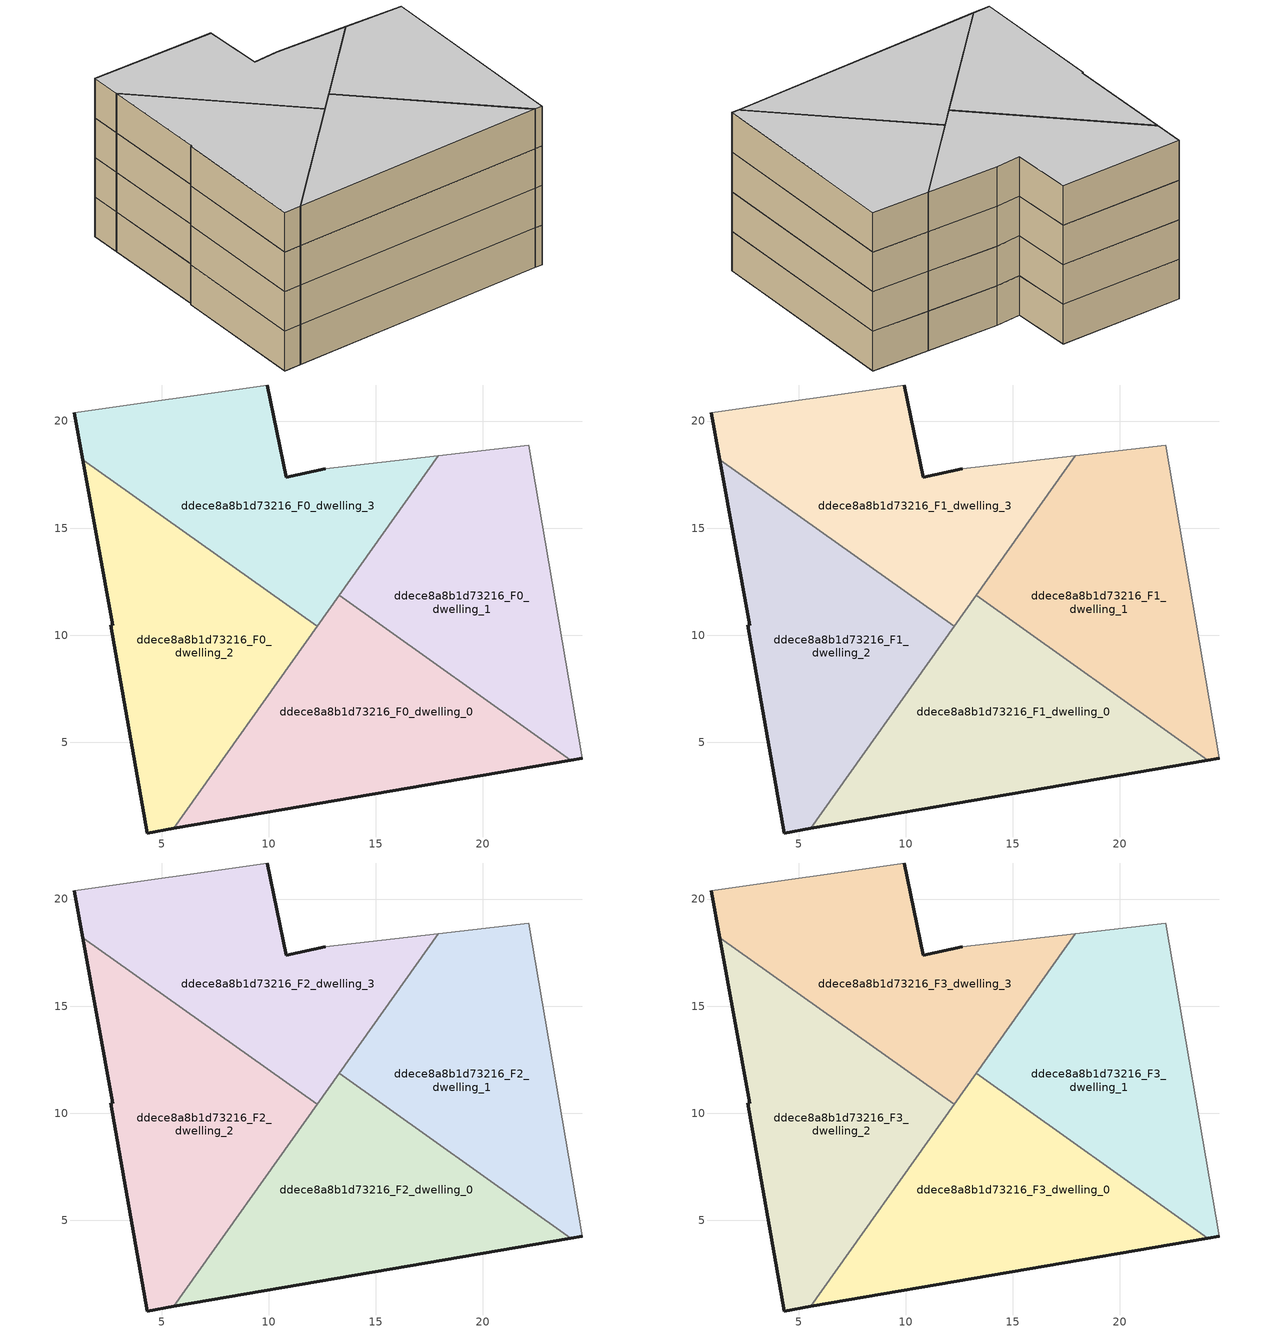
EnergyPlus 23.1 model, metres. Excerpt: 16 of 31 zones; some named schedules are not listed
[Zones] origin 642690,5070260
ddece8a8b1d73216_F0_dwelling_0
 floor ground (EU_floor_Construction): 24.11,4.18 13.28,11.87 5.56,0.99 z0
 wall outside (EU_wall_Construction): 24.11,4.18 5.56,0.99 z0:3
 wall to ddece8a8b1d73216_F0_dwelling_1 (EU_wall_Construction): 13.28,11.87 24.11,4.18 z0:3
 wall to ddece8a8b1d73216_F0_dwelling_2 (EU_wall_Construction): 5.56,0.99 12.26,10.42 z0:3
 wall to ddece8a8b1d73216_F0_dwelling_3 (EU_wall_Construction): 12.26,10.42 13.28,11.87 z0:3
ddece8a8b1d73216_F0_dwelling_1
 floor ground (EU_floor_Construction): 24.63,4.27 22.14,18.88 17.91,18.39 13.28,11.87 24.11,4.18 z0
 wall outside (EU_wall_Construction): 24.63,4.27 24.11,4.18 z0:3
 wall adiabatic (EU_wall_Construction): 17.91,18.39 22.14,18.88 24.63,4.27 z0:3
 wall to ddece8a8b1d73216_F0_dwelling_3 (EU_wall_Construction): 13.28,11.87 17.91,18.39 z0:3
ddece8a8b1d73216_F0_dwelling_2
 floor ground (EU_floor_Construction): 5.56,0.99 12.26,10.42 1.32,18.19 2.72,10.48 2.62,10.48 4.32,0.77 z0
 wall outside (EU_wall_Construction): 5.56,0.99 4.32,0.77 2.62,10.48 2.72,10.48 1.32,18.19 z0:3
 wall to ddece8a8b1d73216_F0_dwelling_3 (EU_wall_Construction): 1.32,18.19 12.26,10.42 z0:3
ddece8a8b1d73216_F0_dwelling_3
 floor ground (EU_floor_Construction): 12.26,10.42 17.91,18.39 12.63,17.78 10.83,17.38 9.93,21.68 0.92,20.39 1.32,18.19 z0
 wall outside (EU_wall_Construction): 1.32,18.19 0.92,20.39 / 9.93,21.68 10.83,17.38 12.63,17.78 z0:3
 wall adiabatic (EU_wall_Construction): 0.92,20.39 9.93,21.68 / 12.63,17.78 17.91,18.39 z0:3
ddece8a8b1d73216_F1_dwelling_0
 floor to ddece8a8b1d73216_F0_dwelling_0 (EU_floor_Construction): 24.11,4.18 13.28,11.87 5.56,0.99 z3
 wall outside (EU_wall_Construction): 24.11,4.18 5.56,0.99 z3:6
 wall to ddece8a8b1d73216_F1_dwelling_1 (EU_wall_Construction): 13.28,11.87 24.11,4.18 z3:6
 wall to ddece8a8b1d73216_F1_dwelling_2 (EU_wall_Construction): 5.56,0.99 12.26,10.42 z3:6
 wall to ddece8a8b1d73216_F1_dwelling_3 (EU_wall_Construction): 12.26,10.42 13.28,11.87 z3:6
ddece8a8b1d73216_F1_dwelling_1
 floor to ddece8a8b1d73216_F0_dwelling_1 (EU_floor_Construction): 24.63,4.27 22.14,18.88 17.91,18.39 13.28,11.87 24.11,4.18 z3
 wall outside (EU_wall_Construction): 24.63,4.27 24.11,4.18 z3:6
 wall adiabatic (EU_wall_Construction): 17.91,18.39 22.14,18.88 24.63,4.27 z3:6
 wall to ddece8a8b1d73216_F1_dwelling_3 (EU_wall_Construction): 13.28,11.87 17.91,18.39 z3:6
ddece8a8b1d73216_F1_dwelling_2
 floor to ddece8a8b1d73216_F0_dwelling_2 (EU_floor_Construction): 5.56,0.99 12.26,10.42 1.32,18.19 2.72,10.48 2.62,10.48 4.32,0.77 z3
 wall outside (EU_wall_Construction): 5.56,0.99 4.32,0.77 2.62,10.48 2.72,10.48 1.32,18.19 z3:6
 wall to ddece8a8b1d73216_F1_dwelling_3 (EU_wall_Construction): 1.32,18.19 12.26,10.42 z3:6
ddece8a8b1d73216_F1_dwelling_3
 floor to ddece8a8b1d73216_F0_dwelling_3 (EU_floor_Construction): 12.26,10.42 17.91,18.39 12.63,17.78 10.83,17.38 9.93,21.68 0.92,20.39 1.32,18.19 z3
 wall outside (EU_wall_Construction): 1.32,18.19 0.92,20.39 / 9.93,21.68 10.83,17.38 12.63,17.78 z3:6
 wall adiabatic (EU_wall_Construction): 0.92,20.39 9.93,21.68 / 12.63,17.78 17.91,18.39 z3:6
ddece8a8b1d73216_F2_dwelling_0
 floor to ddece8a8b1d73216_F1_dwelling_0 (EU_floor_Construction): 24.11,4.18 13.28,11.87 5.56,0.99 z6
 wall outside (EU_wall_Construction): 24.11,4.18 5.56,0.99 z6:9
 wall to ddece8a8b1d73216_F2_dwelling_1 (EU_wall_Construction): 13.28,11.87 24.11,4.18 z6:9
 wall to ddece8a8b1d73216_F2_dwelling_2 (EU_wall_Construction): 5.56,0.99 12.26,10.42 z6:9
 wall to ddece8a8b1d73216_F2_dwelling_3 (EU_wall_Construction): 12.26,10.42 13.28,11.87 z6:9
ddece8a8b1d73216_F2_dwelling_1
 floor to ddece8a8b1d73216_F1_dwelling_1 (EU_floor_Construction): 24.63,4.27 22.14,18.88 17.91,18.39 13.28,11.87 24.11,4.18 z6
 wall outside (EU_wall_Construction): 24.63,4.27 24.11,4.18 z6:9
 wall adiabatic (EU_wall_Construction): 17.91,18.39 22.14,18.88 24.63,4.27 z6:9
 wall to ddece8a8b1d73216_F2_dwelling_3 (EU_wall_Construction): 13.28,11.87 17.91,18.39 z6:9
ddece8a8b1d73216_F2_dwelling_2
 floor to ddece8a8b1d73216_F1_dwelling_2 (EU_floor_Construction): 5.56,0.99 12.26,10.42 1.32,18.19 2.72,10.48 2.62,10.48 4.32,0.77 z6
 wall outside (EU_wall_Construction): 5.56,0.99 4.32,0.77 2.62,10.48 2.72,10.48 1.32,18.19 z6:9
 wall to ddece8a8b1d73216_F2_dwelling_3 (EU_wall_Construction): 1.32,18.19 12.26,10.42 z6:9
ddece8a8b1d73216_F2_dwelling_3
 floor to ddece8a8b1d73216_F1_dwelling_3 (EU_floor_Construction): 12.26,10.42 17.91,18.39 12.63,17.78 10.83,17.38 9.93,21.68 0.92,20.39 1.32,18.19 z6
 wall outside (EU_wall_Construction): 1.32,18.19 0.92,20.39 / 9.93,21.68 10.83,17.38 12.63,17.78 z6:9
 wall adiabatic (EU_wall_Construction): 0.92,20.39 9.93,21.68 / 12.63,17.78 17.91,18.39 z6:9
ddece8a8b1d73216_F3_dwelling_0
 floor to ddece8a8b1d73216_F2_dwelling_0 (EU_floor_Construction): 24.11,4.18 13.28,11.87 5.56,0.99 z9
 wall outside (EU_wall_Construction): 24.11,4.18 5.56,0.99 z9:12
 wall to ddece8a8b1d73216_F3_dwelling_1 (EU_wall_Construction): 13.28,11.87 24.11,4.18 z9:12
 wall to ddece8a8b1d73216_F3_dwelling_2 (EU_wall_Construction): 5.56,0.99 12.26,10.42 z9:12
 wall to ddece8a8b1d73216_F3_dwelling_3 (EU_wall_Construction): 12.26,10.42 13.28,11.87 z9:12
 ceiling to ddece8a8b1d73216_F4_dwelling_0 (EU_floor_Construction): 24.11,4.18 5.56,0.99 13.28,11.87 z12
ddece8a8b1d73216_F3_dwelling_1
 floor to ddece8a8b1d73216_F2_dwelling_1 (EU_floor_Construction): 24.63,4.27 22.14,18.88 17.91,18.39 13.28,11.87 24.11,4.18 z9
 wall outside (EU_wall_Construction): 24.63,4.27 24.11,4.18 z9:12
 wall adiabatic (EU_wall_Construction): 17.91,18.39 22.14,18.88 24.63,4.27 z9:12
 wall to ddece8a8b1d73216_F3_dwelling_3 (EU_wall_Construction): 13.28,11.87 17.91,18.39 z9:12
 ceiling to ddece8a8b1d73216_F4_dwelling_1 (EU_floor_Construction): 22.14,18.88 24.63,4.27 24.11,4.18 13.28,11.87 17.91,18.39 z12
ddece8a8b1d73216_F3_dwelling_2
 floor to ddece8a8b1d73216_F2_dwelling_2 (EU_floor_Construction): 5.56,0.99 12.26,10.42 1.32,18.19 2.72,10.48 2.62,10.48 4.32,0.77 z9
 wall outside (EU_wall_Construction): 5.56,0.99 4.32,0.77 2.62,10.48 2.72,10.48 1.32,18.19 z9:12
 wall to ddece8a8b1d73216_F3_dwelling_3 (EU_wall_Construction): 1.32,18.19 12.26,10.42 z9:12
 ceiling to ddece8a8b1d73216_F4_dwelling_2 (EU_floor_Construction): 12.26,10.42 5.56,0.99 4.32,0.77 2.62,10.48 2.72,10.48 1.32,18.19 z12
ddece8a8b1d73216_F3_dwelling_3
 floor to ddece8a8b1d73216_F2_dwelling_3 (EU_floor_Construction): 12.26,10.42 17.91,18.39 12.63,17.78 10.83,17.38 9.93,21.68 0.92,20.39 1.32,18.19 z9
 wall outside (EU_wall_Construction): 1.32,18.19 0.92,20.39 / 9.93,21.68 10.83,17.38 12.63,17.78 z9:12
 wall adiabatic (EU_wall_Construction): 0.92,20.39 9.93,21.68 / 12.63,17.78 17.91,18.39 z9:12
 ceiling to ddece8a8b1d73216_F4_dwelling_3 (EU_floor_Construction): 17.91,18.39 12.26,10.42 1.32,18.19 0.92,20.39 9.93,21.68 10.83,17.38 12.63,17.78 z12
[Building]
EU S2 Campaign: North Axis=0; Terrain=City; Solar Distribution=FullExterior
[Site:Location]
Lyon-Bron: Latitude=45.75; Longitude=5; Time Zone=1; Elevation=198
[SizingPeriod:WeatherFileDays]
AnnualSizingPeriod: Begin Month=1; Begin Day of Month=1; End Month=12; End Day of Month=31; Day of Week for Start Day=Monday; Use Weather File Daylight Saving Period=No; Use Weather File Rain and Snow Indicators=No
[MATERIAL]
EU_InternalMass_Material: Roughness=MediumRough; Thickness=0.1; Conductivity=1; Density=1800; Specific Heat=900; Thermal Absorptance=0.9; Solar Absorptance=0.7; Visible Absorptance=0.7
[MATERIAL:NOMASS] Roughness=MediumRough; Thermal Absorptance=0.9; Solar Absorptance=0.7; Visible Absorptance=0.7
Name | Thermal Resistance
EU_wall_NoMass | 2.13739
EU_floor_NoMass | 2.09377
[CONSTRUCTION]
EU_wall_Construction: EU_wall_NoMass
EU_floor_Construction: EU_floor_NoMass
EU_InternalMass_Construction: EU_InternalMass_Material
[ZONE] Type=1; Multiplier=1; Ceiling Height=autocalculate; Floor Area=autocalculate; Part of Total Floor Area=Yes
Name | Volume
ddece8a8b1d73216_F0_dwelling_0; ddece8a8b1d73216_F1_dwelling_0; ddece8a8b1d73216_F2_dwelling_0; ddece8a8b1d73216_F3_dwelling_0 | 265.809
ddece8a8b1d73216_F0_dwelling_1; ddece8a8b1d73216_F1_dwelling_1; ddece8a8b1d73216_F2_dwelling_1; ddece8a8b1d73216_F3_dwelling_1 | 265.81
ddece8a8b1d73216_F0_dwelling_2; ddece8a8b1d73216_F1_dwelling_2; ddece8a8b1d73216_F2_dwelling_2; ddece8a8b1d73216_F3_dwelling_2 | 265.792
ddece8a8b1d73216_F0_dwelling_3; ddece8a8b1d73216_F1_dwelling_3; ddece8a8b1d73216_F2_dwelling_3; ddece8a8b1d73216_F3_dwelling_3 | 265.813
[INTERNALMASS] Construction=EU_InternalMass_Construction
Name | Zone or ZoneList | Surface Area
ddece8a8b1d73216_F0_dwelling_0_EU_InternalMass | ddece8a8b1d73216_F0_dwelling_0 | 88.603
ddece8a8b1d73216_F0_dwelling_1_EU_InternalMass | ddece8a8b1d73216_F0_dwelling_1 | 88.6034
ddece8a8b1d73216_F0_dwelling_2_EU_InternalMass | ddece8a8b1d73216_F0_dwelling_2 | 88.5973
ddece8a8b1d73216_F0_dwelling_3_EU_InternalMass | ddece8a8b1d73216_F0_dwelling_3 | 88.6043
ddece8a8b1d73216_F1_dwelling_0_EU_InternalMass | ddece8a8b1d73216_F1_dwelling_0 | 88.603
ddece8a8b1d73216_F1_dwelling_1_EU_InternalMass | ddece8a8b1d73216_F1_dwelling_1 | 88.6034
ddece8a8b1d73216_F1_dwelling_2_EU_InternalMass | ddece8a8b1d73216_F1_dwelling_2 | 88.5973
ddece8a8b1d73216_F1_dwelling_3_EU_InternalMass | ddece8a8b1d73216_F1_dwelling_3 | 88.6043
ddece8a8b1d73216_F2_dwelling_0_EU_InternalMass | ddece8a8b1d73216_F2_dwelling_0 | 88.603
ddece8a8b1d73216_F2_dwelling_1_EU_InternalMass | ddece8a8b1d73216_F2_dwelling_1 | 88.6034
ddece8a8b1d73216_F2_dwelling_2_EU_InternalMass | ddece8a8b1d73216_F2_dwelling_2 | 88.5973
ddece8a8b1d73216_F2_dwelling_3_EU_InternalMass | ddece8a8b1d73216_F2_dwelling_3 | 88.6043
ddece8a8b1d73216_F3_dwelling_0_EU_InternalMass | ddece8a8b1d73216_F3_dwelling_0 | 88.603
ddece8a8b1d73216_F3_dwelling_1_EU_InternalMass | ddece8a8b1d73216_F3_dwelling_1 | 88.6034
ddece8a8b1d73216_F3_dwelling_2_EU_InternalMass | ddece8a8b1d73216_F3_dwelling_2 | 88.5973
ddece8a8b1d73216_F3_dwelling_3_EU_InternalMass | ddece8a8b1d73216_F3_dwelling_3 | 88.6043
[OTHEREQUIPMENT] Fuel Type=Electricity; Design Level Calculation Method=Watts/Area; Power per Zone Floor Area=1; Fraction Latent=0; Fraction Radiant=0; Fraction Lost=0; Carbon Dioxide Generation Rate=0; EndUse Subcategory=EU_Step8_InternalGains
Name | Zone or ZoneList or Space or SpaceList | Schedule
EU_Step8_InternalGain_ddece8a8b1d73216_F0_dwelling_0_f000 | ddece8a8b1d73216_F0_dwelling_0 | EU_Step8_GainSchedule_ddece8a8b1d73216_F0_dwelling_0_f000
EU_Step8_InternalGain_ddece8a8b1d73216_F0_dwelling_1_f000 | ddece8a8b1d73216_F0_dwelling_1 | EU_Step8_GainSchedule_ddece8a8b1d73216_F0_dwelling_1_f000
EU_Step8_InternalGain_ddece8a8b1d73216_F0_dwelling_2_f000 | ddece8a8b1d73216_F0_dwelling_2 | EU_Step8_GainSchedule_ddece8a8b1d73216_F0_dwelling_2_f000
EU_Step8_InternalGain_ddece8a8b1d73216_F0_dwelling_3_f000 | ddece8a8b1d73216_F0_dwelling_3 | EU_Step8_GainSchedule_ddece8a8b1d73216_F0_dwelling_3_f000
EU_Step8_InternalGain_ddece8a8b1d73216_F1_dwelling_0_f000 | ddece8a8b1d73216_F1_dwelling_0 | EU_Step8_GainSchedule_ddece8a8b1d73216_F1_dwelling_0_f000
EU_Step8_InternalGain_ddece8a8b1d73216_F1_dwelling_1_f000 | ddece8a8b1d73216_F1_dwelling_1 | EU_Step8_GainSchedule_ddece8a8b1d73216_F1_dwelling_1_f000
EU_Step8_InternalGain_ddece8a8b1d73216_F1_dwelling_2_f000 | ddece8a8b1d73216_F1_dwelling_2 | EU_Step8_GainSchedule_ddece8a8b1d73216_F1_dwelling_2_f000
EU_Step8_InternalGain_ddece8a8b1d73216_F1_dwelling_3_f000 | ddece8a8b1d73216_F1_dwelling_3 | EU_Step8_GainSchedule_ddece8a8b1d73216_F1_dwelling_3_f000
EU_Step8_InternalGain_ddece8a8b1d73216_F2_dwelling_0_f000 | ddece8a8b1d73216_F2_dwelling_0 | EU_Step8_GainSchedule_ddece8a8b1d73216_F2_dwelling_0_f000
EU_Step8_InternalGain_ddece8a8b1d73216_F2_dwelling_1_f000 | ddece8a8b1d73216_F2_dwelling_1 | EU_Step8_GainSchedule_ddece8a8b1d73216_F2_dwelling_1_f000
EU_Step8_InternalGain_ddece8a8b1d73216_F2_dwelling_2_f000 | ddece8a8b1d73216_F2_dwelling_2 | EU_Step8_GainSchedule_ddece8a8b1d73216_F2_dwelling_2_f000
EU_Step8_InternalGain_ddece8a8b1d73216_F2_dwelling_3_f000 | ddece8a8b1d73216_F2_dwelling_3 | EU_Step8_GainSchedule_ddece8a8b1d73216_F2_dwelling_3_f000
EU_Step8_InternalGain_ddece8a8b1d73216_F3_dwelling_0_f000 | ddece8a8b1d73216_F3_dwelling_0 | EU_Step8_GainSchedule_ddece8a8b1d73216_F3_dwelling_0_f000
EU_Step8_InternalGain_ddece8a8b1d73216_F3_dwelling_1_f000 | ddece8a8b1d73216_F3_dwelling_1 | EU_Step8_GainSchedule_ddece8a8b1d73216_F3_dwelling_1_f000
EU_Step8_InternalGain_ddece8a8b1d73216_F3_dwelling_2_f000 | ddece8a8b1d73216_F3_dwelling_2 | EU_Step8_GainSchedule_ddece8a8b1d73216_F3_dwelling_2_f000
EU_Step8_InternalGain_ddece8a8b1d73216_F3_dwelling_3_f000 | ddece8a8b1d73216_F3_dwelling_3 | EU_Step8_GainSchedule_ddece8a8b1d73216_F3_dwelling_3_f000
[ZONEVENTILATION:DESIGNFLOWRATE] Schedule=EU_AlwaysOn; Design Flow Rate Calculation Method=AirChanges/Hour; Air Changes per Hour=0.487355; Ventilation Type=Natural; Fan Pressure Rise=0; Fan Total Efficiency=1; Constant Term Coefficient=1; Temperature Term Coefficient=0; Velocity Term Coefficient=0; Velocity Squared Term Coefficient=0; Minimum Indoor Temperature=-100; Maximum Indoor Temperature=100; Delta Temperature=-100; Minimum Outdoor Temperature=-100; Maximum Outdoor Temperature=100; Maximum Wind Speed=40
Name | Zone or ZoneList or Space or SpaceList
EU_ConstantAir_ddece8a8b1d73216_F0_dwelling_0 | ddece8a8b1d73216_F0_dwelling_0
EU_ConstantAir_ddece8a8b1d73216_F0_dwelling_1 | ddece8a8b1d73216_F0_dwelling_1
EU_ConstantAir_ddece8a8b1d73216_F0_dwelling_2 | ddece8a8b1d73216_F0_dwelling_2
EU_ConstantAir_ddece8a8b1d73216_F0_dwelling_3 | ddece8a8b1d73216_F0_dwelling_3
EU_ConstantAir_ddece8a8b1d73216_F1_dwelling_0 | ddece8a8b1d73216_F1_dwelling_0
EU_ConstantAir_ddece8a8b1d73216_F1_dwelling_1 | ddece8a8b1d73216_F1_dwelling_1
EU_ConstantAir_ddece8a8b1d73216_F1_dwelling_2 | ddece8a8b1d73216_F1_dwelling_2
EU_ConstantAir_ddece8a8b1d73216_F1_dwelling_3 | ddece8a8b1d73216_F1_dwelling_3
EU_ConstantAir_ddece8a8b1d73216_F2_dwelling_0 | ddece8a8b1d73216_F2_dwelling_0
EU_ConstantAir_ddece8a8b1d73216_F2_dwelling_1 | ddece8a8b1d73216_F2_dwelling_1
EU_ConstantAir_ddece8a8b1d73216_F2_dwelling_2 | ddece8a8b1d73216_F2_dwelling_2
EU_ConstantAir_ddece8a8b1d73216_F2_dwelling_3 | ddece8a8b1d73216_F2_dwelling_3
EU_ConstantAir_ddece8a8b1d73216_F3_dwelling_0 | ddece8a8b1d73216_F3_dwelling_0
EU_ConstantAir_ddece8a8b1d73216_F3_dwelling_1 | ddece8a8b1d73216_F3_dwelling_1
EU_ConstantAir_ddece8a8b1d73216_F3_dwelling_2 | ddece8a8b1d73216_F3_dwelling_2
EU_ConstantAir_ddece8a8b1d73216_F3_dwelling_3 | ddece8a8b1d73216_F3_dwelling_3
[HVACTEMPLATE:THERMOSTAT] Constant Heating Setpoint=20; Constant Cooling Setpoint=50
EU_HeatOnly_ddece8a8b1d73216_F0_dwelling_0; EU_HeatOnly_ddece8a8b1d73216_F0_dwelling_1; EU_HeatOnly_ddece8a8b1d73216_F0_dwelling_2; EU_HeatOnly_ddece8a8b1d73216_F0_dwelling_3; EU_HeatOnly_ddece8a8b1d73216_F1_dwelling_0; EU_HeatOnly_ddece8a8b1d73216_F1_dwelling_1; EU_HeatOnly_ddece8a8b1d73216_F1_dwelling_2; EU_HeatOnly_ddece8a8b1d73216_F1_dwelling_3; EU_HeatOnly_ddece8a8b1d73216_F2_dwelling_0; EU_HeatOnly_ddece8a8b1d73216_F2_dwelling_1; EU_HeatOnly_ddece8a8b1d73216_F2_dwelling_2; EU_HeatOnly_ddece8a8b1d73216_F2_dwelling_3; EU_HeatOnly_ddece8a8b1d73216_F3_dwelling_0; EU_HeatOnly_ddece8a8b1d73216_F3_dwelling_1; EU_HeatOnly_ddece8a8b1d73216_F3_dwelling_2; EU_HeatOnly_ddece8a8b1d73216_F3_dwelling_3; EU_HeatOnly_ddece8a8b1d73216_F4_dwelling_0; EU_HeatOnly_ddece8a8b1d73216_F4_dwelling_1; EU_HeatOnly_ddece8a8b1d73216_F4_dwelling_2; EU_HeatOnly_ddece8a8b1d73216_F4_dwelling_3; EU_HeatOnly_ddece8a8b1d73216_F5_dwelling_0; EU_HeatOnly_ddece8a8b1d73216_F5_dwelling_1; EU_HeatOnly_ddece8a8b1d73216_F5_dwelling_2; EU_HeatOnly_ddece8a8b1d73216_F5_dwelling_3; EU_HeatOnly_ddece8a8b1d73216_F6_dwelling_0; EU_HeatOnly_ddece8a8b1d73216_F6_dwelling_1; EU_HeatOnly_ddece8a8b1d73216_F6_dwelling_2; EU_HeatOnly_ddece8a8b1d73216_F6_dwelling_3; EU_HeatOnly_ddece8a8b1d73216_F7_dwelling_0; EU_HeatOnly_ddece8a8b1d73216_F7_dwelling_1; EU_HeatOnly_ddece8a8b1d73216_F7_dwelling_2
[HVACTEMPLATE:ZONE:IDEALLOADSAIRSYSTEM] System Availability Schedule=EU_AlwaysOn; Maximum Heating Supply Air Temperature=50; Minimum Cooling Supply Air Temperature=13; Maximum Heating Supply Air Humidity Ratio=0.0156; Minimum Cooling Supply Air Humidity Ratio=0.0077; Heating Limit=NoLimit; Cooling Limit=NoLimit; Heating Availability Schedule=EU_AlwaysOn; Cooling Availability Schedule=EU_CoolingOff; Dehumidification Control Type=ConstantSensibleHeatRatio; Cooling Sensible Heat Ratio=0.7; Dehumidification Setpoint=60; Humidification Control Type=None; Humidification Setpoint=30; Outdoor Air Method=None; Outdoor Air Flow Rate per Person=0.00944; Outdoor Air Flow Rate per Zone Floor Area=0; Outdoor Air Flow Rate per Zone=0; Demand Controlled Ventilation Type=None; Outdoor Air Economizer Type=NoEconomizer; Heat Recovery Type=None; Sensible Heat Recovery Effectiveness=0.7; Latent Heat Recovery Effectiveness=0.65
Name | Template Thermostat
ddece8a8b1d73216_F0_dwelling_0 | EU_HeatOnly_ddece8a8b1d73216_F0_dwelling_0
ddece8a8b1d73216_F0_dwelling_1 | EU_HeatOnly_ddece8a8b1d73216_F0_dwelling_1
ddece8a8b1d73216_F0_dwelling_2 | EU_HeatOnly_ddece8a8b1d73216_F0_dwelling_2
ddece8a8b1d73216_F0_dwelling_3 | EU_HeatOnly_ddece8a8b1d73216_F0_dwelling_3
ddece8a8b1d73216_F1_dwelling_0 | EU_HeatOnly_ddece8a8b1d73216_F1_dwelling_0
ddece8a8b1d73216_F1_dwelling_1 | EU_HeatOnly_ddece8a8b1d73216_F1_dwelling_1
